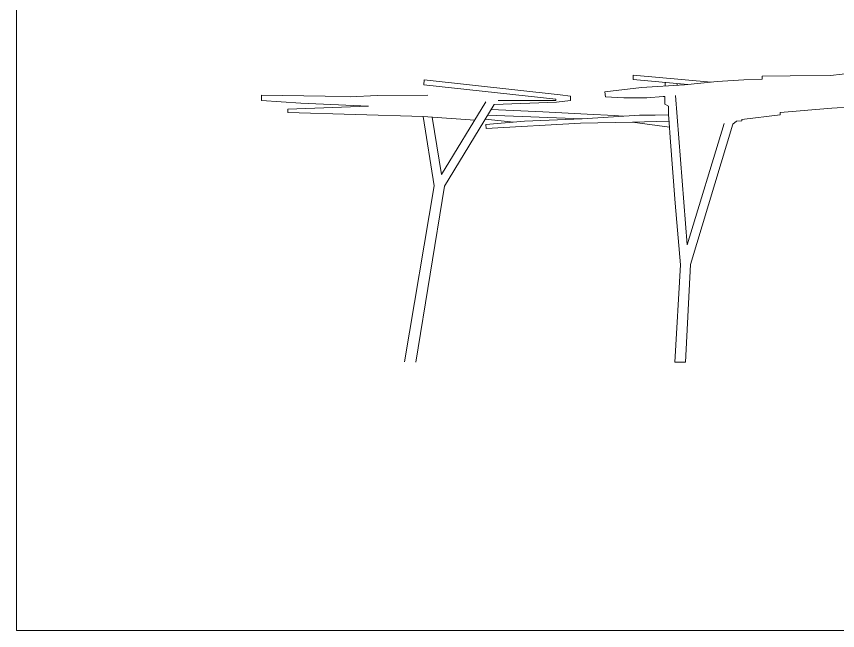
# Model space of a CAD drawing. Header units: metres. Extents: x -438 to -108, y 54494 to 54569.
# Drawn here: x -315.62 to -305.65, y 54504.91 to 54512.36 of the extents above; entities that cross this region are included whole.
import ezdxf

# ---------------------------------------------------------------- set-up
doc = ezdxf.new("R2010")
doc.units = ezdxf.units.M
doc.header["$MEASUREMENT"] = 0
doc.layers.add('text2', color=240, linetype='Continuous', lineweight=9)
picture_1 = doc.add_image_def('image3.jpeg', size_in_pixel=(1536, 1024))

msp = doc.modelspace()

# ---------------------------------------------------------------- linework, layer by layer
at = {"layer": 'text2'}
for points in [[(-308.47709, 54511.44622), (-308.03375, 54511.49631), (-307.50996, 54511.53189), (-307.1133, 54511.56912), (-306.78967, 54511.58933), (-306.56679, 54511.59914), (-306.56699, 54511.63713), (-306.2284, 54511.63874), (-305.7362, 54511.64356), (-305.59493, 54511.66172), (-305.30781, 54511.67016), (-305.03638, 54511.68824), (-304.27803, 54511.73767), (-304.28069, 54511.6874), (-304.34498, 54511.67895)], [(-307.46945, 54511.53569), (-308.1318, 54511.59491), (-308.13274, 54511.64774), (-307.18523, 54511.56237)], [(-310.6728, 54511.59296), (-310.67451, 54511.53132), (-309.07278, 54511.35541), (-309.0723, 54511.34216), (-309.7726, 54511.34182)], [(-310.6728, 54511.59296), (-309.01871, 54511.40753)], [(-307.74663, 54511.56048), (-307.74436, 54511.51597)], [(-307.59992, 54511.54736), (-307.59828, 54511.52589)], [(-308.47055, 54511.38405), (-308.47709, 54511.44622)], [(-312.32666, 54511.23525), (-311.34562, 54511.2722), (-312.16699, 54511.30988), (-312.64499, 54511.34082), (-312.64448, 54511.40517), (-311.87519, 54511.39142), (-311.56771, 54511.38326), (-311.24096, 54511.40109), (-310.62736, 54511.40653)], [(-309.01871, 54511.40753), (-308.89376, 54511.39204), (-308.89328, 54511.33954)], [(-308.47055, 54511.38405), (-308.24841, 54511.37295), (-307.96758, 54511.37295), (-307.76766, 54511.3904), (-307.74954, 54511.3904), (-307.74954, 54511.29522), (-307.70528, 54511.2716), (-307.70528, 54511.17249), (-307.69812, 54511.0691), (-307.68583, 54510.89243), (-307.62385, 54510.09361), (-307.56061, 54509.34801), (-307.62958, 54508.16423), (-307.49646, 54508.16423), (-307.43826, 54509.35268), (-306.92503, 54511.05449), (-306.87756, 54511.08918), (-306.81393, 54511.09258), (-306.81243, 54511.10858), (-306.34861, 54511.16549), (-306.34785, 54511.19634)], [(-307.61795, 54511.40002), (-307.47987, 54509.58923), (-307.02988, 54511.06141)], [(-310.77282, 54508.16441), (-310.42241, 54510.30005), (-309.82197, 54511.29055), (-309.06352, 54511.32055), (-308.89545, 54511.33931), (-308.89328, 54511.33954)], [(-310.57242, 54511.13933), (-310.46053, 54510.44178), (-309.92268, 54511.323)], [(-306.34785, 54511.19634), (-305.72112, 54511.24652), (-305.65757, 54511.25287), (-305.48508, 54511.25469)], [(-312.32666, 54511.23525), (-312.32666, 54511.19531), (-310.68172, 54511.14713), (-310.55028, 54510.30444), (-310.91101, 54508.16826)], [(-310.68172, 54511.14713), (-310.05723, 54511.10254)], [(-309.92071, 54511.04887), (-309.45155, 54511.09117), (-308.75187, 54511.11963), (-308.0558, 54511.16105), (-307.8658, 54511.16105), (-307.70497, 54511.1681)], [(-309.89836, 54511.16453), (-308.75187, 54511.11963)], [(-308.25468, 54511.14922), (-308.36424, 54511.15949), (-308.69312, 54511.17672), (-309.22848, 54511.20229), (-309.85903, 54511.22942)], [(-309.92904, 54511.11393), (-309.5824, 54511.07937)], [(-309.92071, 54511.04887), (-309.92005, 54511.0021), (-308.77121, 54511.06577), (-308.14096, 54511.07702), (-307.69449, 54511.01692)], [(-308.14096, 54511.07702), (-307.69955, 54511.08985)]]:
    msp.add_lwpolyline(points, dxfattribs=at)

# ---------------------------------------------------------------- pictures from other files: only their frames are drawn
image = msp.add_image(picture_1, insert=(-315.62165, 54504.90928), size_in_units=(22.35385, 14.90257), dxfattribs=dict(at, fade=67))
image.dxf.flags = 7

doc.saveas('drawing.dxf')
